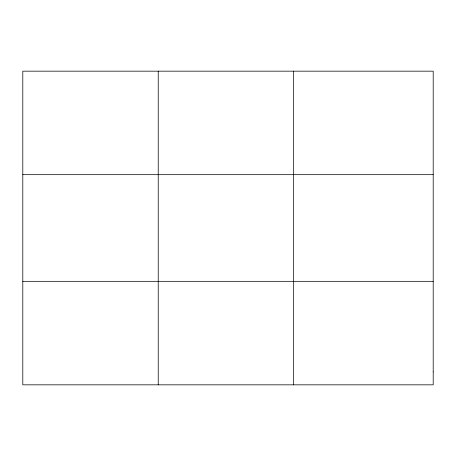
<?xml version="1.0" encoding="UTF-8"?>
<svg xmlns="http://www.w3.org/2000/svg" width="456" height="456" viewBox="0 0 456 456"><rect width="100%" height="100%" fill="white"/><g stroke="black" fill="none" stroke-linecap="round" stroke-linejoin="round"><path stroke-width="0.68" d="M158.232 71.17L158.232 384.83M293.664 71.17L293.664 384.83M22.8 174.676L433.2 174.676M22.8 281.323L433.2 281.323M433.2 371.891L433.2 384.83L22.8 384.83L22.8 71.17L433.2 71.17L433.2 371.891"/></g></svg>
